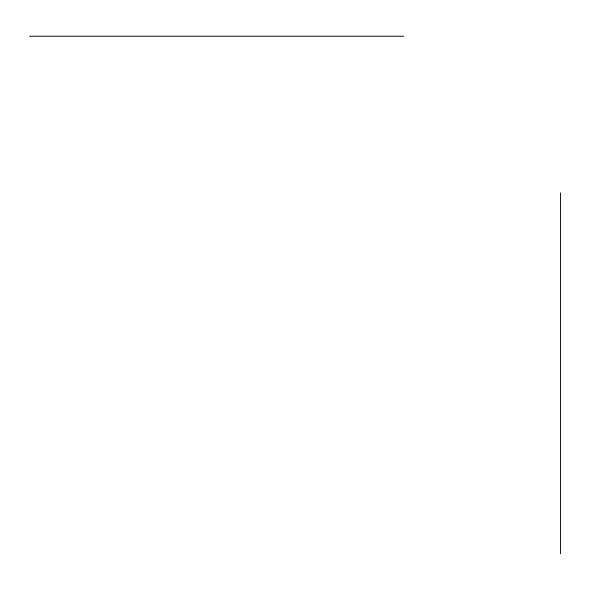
<?xml version="1.0" encoding="UTF-8"?>
<svg xmlns="http://www.w3.org/2000/svg" width="590" height="590" viewBox="0 0 590 590"><rect width="100%" height="100%" fill="white"/><g stroke="black" fill="none" stroke-linecap="round" stroke-linejoin="round"><path stroke-width="0.89" d="M29.5 36.219L403.892 36.219M560.5 192.834L560.5 553.781"/></g></svg>
